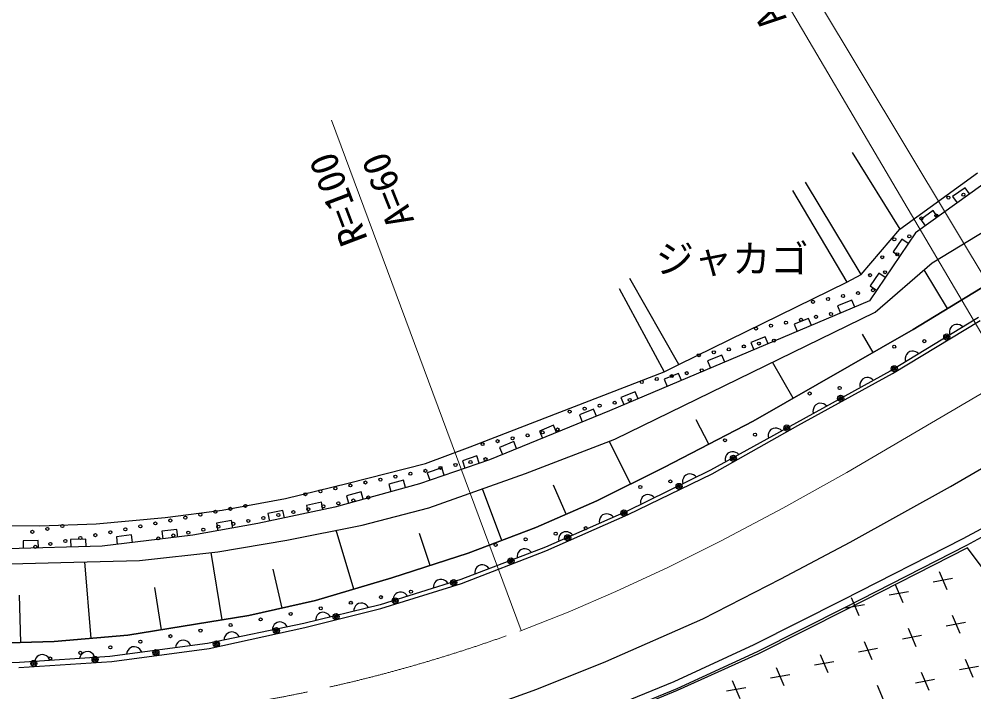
# Model space of a CAD drawing. Units: millimetres, scale not verified. Extents: x 40000 to 680000, y 20000 to 380000.
# Drawn here: x 264254 to 326690, y 273678 to 317691 of the extents above; entities that cross this region are included whole.
import ezdxf
from ezdxf.enums import TextEntityAlignment as Align

# ---------------------------------------------------------------- set-up
doc = ezdxf.new("R2010")
doc.units = ezdxf.units.MM
doc.header["$LTSCALE"] = 1000
doc.linetypes.add('CHAIN', pattern=[18.5, 12, -1.5, 3.5, -1.5])
for name, color, linetype, lineweight in [('S-BGD', 7, 'Continuous', 25), ('S-BMK', 2, 'CHAIN', 13), ('S-STR-HTXT', 7, 'Continuous', 13), ('S-STR-STRC', 7, 'Continuous', 25)]:
    doc.layers.add(name, color=color, linetype=linetype, lineweight=lineweight)
doc.styles.add('ＭＳ ゴシック', font='')
doc.styles.get('ＭＳ ゴシック').set_extended_font_data('MS Gothic')

msp = doc.modelspace()

# ---------------------------------------------------------------- linework, layer by layer
at = {"layer": 'S-BGD'}
for p, q in [((318729, 308960), (321836, 303950)), ((329124, 308211), (322868, 303712)), ((323963, 301750), (334159, 307935)), ((321836, 303950), (326921, 307638)), ((319315, 300980), (315671, 307033)), ((326110, 306659), (325298, 306075)), ((326402, 306253), (326110, 306659)), ((314824, 306468), (318370, 300486)), ((325298, 306075), (325590, 305670)), ((324025, 305160), (323213, 304576)), ((324316, 304754), (324025, 305160)), ((323213, 304576), (323505, 304170)), ((319315, 300980), (321836, 303950)), ((322868, 303712), (319852, 299258)), ((321980, 303293), (321420, 302465)), ((322394, 303013), (321980, 303293)), ((322711, 297380), (331757, 302912)), ((331757, 302912), (322711, 297380)), ((321420, 302465), (321834, 302185)), ((320236, 298517), (323963, 301750)), ((318370, 300486), (319315, 300980)), ((320472, 301066), (319912, 300238)), ((320886, 300786), (320472, 301066)), ((324972, 298763), (323429, 301286)), ((307389, 295103), (304192, 300732)), ((307389, 295103), (318370, 300486)), ((303486, 300074), (306444, 294609)), ((319912, 300238), (320326, 299958)), ((319852, 299258), (302851, 292063)), ((318701, 299314), (317780, 298924)), ((318895, 298854), (318701, 299314)), ((303202, 290216), (320236, 298517)), ((317780, 298924), (317975, 298464)), ((315867, 298115), (314947, 297725)), ((316062, 297654), (315867, 298115)), ((326980, 298167), (321219, 294658)), ((321374, 294516), (327091, 297979)), ((312257, 291393), (322711, 297380)), ((322711, 297380), (312257, 291393)), ((314947, 297725), (315141, 297265)), ((325117, 297407), (325084, 297269)), ((325084, 297269), (325084, 297153)), ((325171, 297510), (325117, 297407)), ((325253, 297607), (325171, 297510)), ((325389, 297690), (325253, 297607)), ((325513, 297718), (325389, 297690)), ((325629, 297719), (325513, 297718)), ((325767, 297685), (325629, 297719)), ((325870, 297631), (325767, 297685)), ((325966, 297550), (325870, 297631)), ((313034, 296915), (312113, 296526)), ((313229, 296455), (313034, 296915)), ((320097, 295883), (319408, 297087)), ((325084, 297153), (325113, 297030)), ((312113, 296526), (312308, 296065)), ((322632, 295964), (322509, 295936)), ((322749, 295965), (322632, 295964)), ((322886, 295931), (322749, 295965)), ((310200, 295716), (309280, 295326)), ((309280, 295326), (309474, 294866)), ((310395, 295256), (310200, 295716)), ((322237, 295653), (322203, 295515)), ((322203, 295515), (322204, 295399)), ((322204, 295399), (322232, 295275)), ((322291, 295756), (322237, 295653)), ((322373, 295852), (322291, 295756)), ((322509, 295936), (322373, 295852)), ((322990, 295877), (322886, 295931)), ((323086, 295795), (322990, 295877)), ((306444, 294609), (307389, 295103)), ((314870, 292890), (313521, 295245)), ((293753, 289707), (306444, 294609)), ((307367, 294517), (306446, 294127)), ((306446, 294127), (306641, 293667)), ((307562, 294056), (307367, 294517)), ((321219, 294658), (315098, 291285)), ((315166, 291111), (321374, 294516)), ((319416, 294144), (319330, 294051)), ((319556, 294221), (319416, 294144)), ((319681, 294244), (319556, 294221)), ((319797, 294240), (319681, 294244)), ((319933, 294201), (319797, 294240)), ((320034, 294142), (319933, 294201)), ((320127, 294056), (320034, 294142)), ((319232, 293815), (319228, 293698)), ((319228, 293698), (319251, 293574)), ((319272, 293950), (319232, 293815)), ((319330, 294051), (319272, 293950)), ((304533, 293318), (303613, 292928)), ((303613, 292928), (303808, 292468)), ((304728, 292857), (304533, 293318)), ((316212, 292264), (316172, 292128)), ((316270, 292365), (316212, 292264)), ((316356, 292457), (316270, 292365)), ((316496, 292535), (316356, 292457)), ((316620, 292558), (316496, 292535)), ((316737, 292553), (316620, 292558)), ((316873, 292514), (316737, 292553)), ((316973, 292455), (316873, 292514)), ((317066, 292370), (316973, 292455)), ((302851, 292063), (295021, 288870)), ((301820, 292182), (300894, 291805)), ((300894, 291805), (301083, 291342)), ((302009, 291720), (301820, 292182)), ((316172, 292128), (316168, 292011)), ((316168, 292011), (316191, 291887)), ((299210, 291118), (298284, 290741)), ((299399, 290655), (299210, 291118)), ((306451, 288380), (312257, 291393)), ((312257, 291393), (306451, 288380)), ((309354, 289886), (308527, 291480)), ((315098, 291285), (309473, 288182)), ((309564, 287936), (315166, 291111)), ((298284, 290741), (298473, 290278)), ((313236, 290509), (313231, 290392)), ((313231, 290392), (313254, 290268)), ((313275, 290644), (313236, 290509)), ((313333, 290745), (313275, 290644)), ((313419, 290838), (313333, 290745)), ((313559, 290916), (313419, 290838)), ((313684, 290938), (313559, 290916)), ((313800, 290934), (313684, 290938)), ((313936, 290895), (313800, 290934)), ((314037, 290836), (313936, 290895)), ((314130, 290751), (314037, 290836)), ((290828, 288628), (293753, 289707)), ((296600, 290054), (295674, 289676)), ((296788, 289591), (296600, 290054)), ((297365, 287968), (303202, 290216)), ((304246, 287278), (302846, 290079)), ((294184, 289112), (293238, 288787)), ((294346, 288639), (294184, 289112)), ((295674, 289676), (295863, 289214)), ((310462, 289093), (310423, 288957)), ((310521, 289194), (310462, 289093)), ((310606, 289286), (310521, 289194)), ((310747, 289364), (310606, 289286)), ((310871, 289387), (310747, 289364)), ((310987, 289382), (310871, 289387)), ((311123, 289343), (310987, 289382)), ((311224, 289285), (311123, 289343)), ((311317, 289199), (311224, 289285)), ((285768, 287324), (290828, 288628)), ((295020, 288870), (290430, 287296)), ((293238, 288787), (293400, 288315)), ((310423, 288957), (310419, 288840)), ((310419, 288840), (310442, 288716)), ((291889, 288325), (290943, 288001)), ((290943, 288001), (291105, 287528)), ((291037, 285720), (297365, 287968)), ((292051, 287852), (291889, 288325)), ((302041, 286176), (306451, 288380)), ((306451, 288380), (302041, 286176)), ((309473, 288182), (303983, 285483)), ((304078, 285281), (309564, 287936)), ((307843, 287849), (307753, 287760)), ((307987, 287919), (307843, 287849)), ((308112, 287936), (307987, 287919)), ((308228, 287926), (308112, 287936)), ((308362, 287881), (308228, 287926)), ((308460, 287818), (308362, 287881)), ((281673, 286335), (285768, 287324)), ((290430, 287296), (284895, 285768)), ((289395, 287529), (288432, 287263)), ((288432, 287263), (288565, 286781)), ((289528, 287047), (289395, 287529)), ((307644, 287528), (307635, 287412)), ((307635, 287412), (307652, 287287)), ((307690, 287662), (307644, 287528)), ((307753, 287760), (307690, 287662)), ((308549, 287728), (308460, 287818)), ((286628, 286765), (285664, 286499)), ((286761, 286283), (286628, 286765)), ((295830, 283590), (294555, 286970)), ((300038, 285299), (299206, 287198)), ((305367, 286587), (305242, 286570)), ((305483, 286577), (305367, 286587)), ((277532, 285571), (281673, 286335)), ((284019, 286092), (283042, 285882)), ((284124, 285603), (284019, 286092)), ((285664, 286499), (285797, 286017)), ((298035, 284422), (302041, 286176)), ((302041, 286176), (298035, 284422)), ((304899, 286179), (304889, 286063)), ((304889, 286063), (304907, 285937)), ((304945, 286313), (304899, 286179)), ((305008, 286411), (304945, 286313)), ((305098, 286499), (305008, 286411)), ((305242, 286570), (305098, 286499)), ((305617, 286532), (305483, 286577)), ((305715, 286468), (305617, 286532)), ((305804, 286378), (305715, 286468)), ((273797, 285077), (277532, 285571)), ((284895, 285768), (279855, 284689)), ((281499, 285552), (280522, 285343)), ((280522, 285343), (280626, 284854)), ((281604, 285064), (281499, 285552)), ((283042, 285882), (283146, 285394)), ((286677, 284596), (291037, 285720)), ((303982, 285483), (298672, 283145)), ((269298, 284673), (273797, 285077)), ((278143, 284888), (277159, 284710)), ((278232, 284396), (278143, 284888)), ((298707, 282915), (304078, 285281)), ((302200, 284939), (302186, 284823)), ((302186, 284823), (302197, 284697)), ((302251, 285070), (302200, 284939)), ((302319, 285166), (302251, 285070)), ((302412, 285251), (302319, 285166)), ((302559, 285315), (302412, 285251)), ((302685, 285327), (302559, 285315)), ((302800, 285312), (302685, 285327)), ((302932, 285261), (302800, 285312)), ((303027, 285194), (302932, 285261)), ((303112, 285100), (303027, 285194)), ((261423, 284585), (265608, 284539)), ((265608, 284539), (269298, 284673)), ((274576, 284302), (273584, 284182)), ((273584, 284182), (273644, 283686)), ((274636, 283806), (274576, 284302)), ((279855, 284689), (275625, 283925)), ((277159, 284710), (277248, 284219)), ((281755, 283613), (286677, 284596)), ((286132, 280397), (284986, 284258)), ((293625, 282758), (298035, 284422)), ((298035, 284422), (293625, 282758)), ((299904, 284146), (299757, 284081)), ((300030, 284158), (299904, 284146)), ((300145, 284143), (300030, 284158)), ((300277, 284092), (300145, 284143)), ((300372, 284024), (300277, 284092)), ((325991, 283706), (327165, 284351)), ((265511, 283587), (264512, 283559)), ((264512, 283559), (264526, 283059)), ((265525, 283088), (265511, 283587)), ((268617, 283676), (267618, 283648)), ((267618, 283648), (267632, 283148)), ((268632, 283177), (268617, 283676)), ((275625, 283926), (269685, 283207)), ((271606, 283943), (270614, 283823)), ((270614, 283823), (270674, 283327)), ((271666, 283447), (271606, 283943)), ((277255, 282840), (281755, 283613)), ((291127, 281949), (290447, 284050)), ((299545, 283769), (299531, 283654)), ((299531, 283654), (299542, 283528)), ((299596, 283901), (299545, 283769)), ((299664, 283996), (299596, 283901)), ((299757, 284081), (299664, 283996)), ((300457, 283931), (300372, 284024)), ((318120, 279694), (325991, 283706)), ((326232, 283268), (327429, 283926)), ((269685, 283207), (263472, 283029)), ((272123, 282279), (277255, 282840)), ((298672, 283145), (293134, 281031)), ((293192, 280780), (298707, 282915)), ((296965, 282900), (296893, 282808)), ((297063, 282980), (296965, 282900)), ((297212, 283037), (297063, 282980)), ((297339, 283043), (297212, 283037)), ((297454, 283022), (297339, 283043)), ((297583, 282964), (297454, 283022)), ((297674, 282892), (297583, 282964)), ((297754, 282795), (297674, 282892)), ((318347, 279249), (326232, 283268)), ((326270, 283095), (318393, 279095)), ((332743, 274420), (326270, 283095)), ((266990, 282140), (272123, 282279)), ((277524, 278384), (276810, 282792)), ((288630, 281139), (293625, 282758)), ((293625, 282758), (288630, 281139)), ((296835, 282679), (296815, 282564)), ((296815, 282564), (296820, 282438)), ((296893, 282808), (296835, 282679)), ((261154, 282000), (266990, 282140)), ((268962, 277180), (268542, 282182)), ((281452, 279161), (280876, 281702)), ((294066, 281622), (294046, 281508)), ((294124, 281751), (294066, 281622)), ((294196, 281843), (294124, 281751)), ((294294, 281923), (294196, 281843)), ((294443, 281980), (294294, 281923)), ((294570, 281986), (294443, 281980)), ((294684, 281965), (294570, 281986)), ((294813, 281908), (294684, 281965)), ((294905, 281836), (294813, 281908)), ((294985, 281738), (294905, 281836)), ((283635, 279656), (288630, 281139)), ((288630, 281139), (283635, 279656)), ((293134, 281031), (287868, 279368)), ((291615, 280992), (291512, 280917)), ((291767, 281040), (291615, 280992)), ((291893, 281038), (291767, 281040)), ((292007, 281011), (291893, 281038)), ((292132, 280946), (292007, 281011)), ((294046, 281508), (294051, 281381)), ((325294, 281088), (324034, 280862)), ((324415, 281565), (324913, 280385)), ((273574, 277741), (273123, 280510)), ((287908, 279135), (293192, 280780)), ((291343, 280591), (291341, 280465)), ((291370, 280705), (291343, 280591)), ((291435, 280830), (291370, 280705)), ((291512, 280917), (291435, 280830)), ((292220, 280868), (292132, 280946)), ((292294, 280766), (292220, 280868)), ((321540, 280712), (322037, 279532)), ((264372, 276911), (264277, 280009)), ((288710, 279759), (288708, 279633)), ((288737, 279873), (288710, 279759)), ((288802, 279998), (288737, 279873)), ((288880, 280086), (288802, 279998)), ((288982, 280160), (288880, 280086)), ((289134, 280208), (288982, 280160)), ((289261, 280206), (289134, 280208)), ((289374, 280179), (289261, 280206)), ((289500, 280114), (289374, 280179)), ((289587, 280036), (289500, 280114)), ((289661, 279934), (289587, 280036)), ((318665, 279859), (319162, 278680)), ((322419, 280235), (321159, 280009)), ((279270, 278667), (283635, 279656)), ((283635, 279656), (279270, 278667)), ((287868, 279368), (282873, 278154)), ((282942, 277895), (287908, 279135)), ((286179, 279184), (286144, 279072)), ((286253, 279304), (286179, 279184)), ((286336, 279386), (286253, 279304)), ((286443, 279453), (286336, 279386)), ((286598, 279491), (286443, 279453)), ((286724, 279481), (286598, 279491)), ((286836, 279446), (286724, 279481)), ((286956, 279372), (286836, 279446)), ((287038, 279289), (286956, 279372)), ((287105, 279182), (287038, 279289)), ((312321, 276777), (318120, 279694)), ((312538, 276326), (318347, 279249)), ((318393, 279095), (312604, 276179)), ((319544, 279383), (318284, 279156)), ((275779, 278101), (279270, 278667)), ((279270, 278667), (275779, 278101)), ((283682, 278577), (283647, 278465)), ((283755, 278697), (283682, 278577)), ((283838, 278779), (283755, 278697)), ((283945, 278847), (283838, 278779)), ((284101, 278884), (283945, 278847)), ((284227, 278874), (284101, 278884)), ((284338, 278839), (284227, 278874)), ((284459, 278766), (284338, 278839)), ((284541, 278683), (284459, 278766)), ((284608, 278575), (284541, 278683)), ((286144, 279072), (286134, 278946)), ((325268, 278690), (325765, 277510)), ((271369, 277382), (275779, 278101)), ((275779, 278101), (271369, 277382)), ((282873, 278154), (276573, 276851)), ((276676, 276511), (282942, 277895)), ((280824, 277853), (280809, 277727)), ((280862, 277963), (280824, 277853)), ((280940, 278081), (280862, 277963)), ((281026, 278160), (280940, 278081)), ((281135, 278223), (281026, 278160)), ((281292, 278256), (281135, 278223)), ((281417, 278241), (281292, 278256)), ((281527, 278202), (281417, 278241)), ((281645, 278125), (281527, 278202)), ((281724, 278039), (281645, 278125)), ((281788, 277929), (281724, 278039)), ((283647, 278465), (283636, 278339)), ((326147, 278213), (324887, 277987)), ((266554, 276978), (271369, 277382)), ((271369, 277382), (266554, 276978)), ((277712, 277311), (277674, 277201)), ((277790, 277429), (277712, 277311)), ((277876, 277508), (277790, 277429)), ((277985, 277571), (277876, 277508)), ((278142, 277604), (277985, 277571)), ((278267, 277589), (278142, 277604)), ((278377, 277551), (278267, 277589)), ((278495, 277473), (278377, 277551)), ((278574, 277387), (278495, 277473)), ((278638, 277278), (278574, 277387)), ((323272, 277360), (322012, 277134)), ((322393, 277837), (322890, 276657)), ((262189, 276844), (266554, 276978)), ((266554, 276978), (262189, 276844)), ((276573, 276851), (270183, 275997)), ((271646, 276616), (271532, 276561)), ((271805, 276637), (271646, 276616)), ((271929, 276614), (271805, 276637)), ((272036, 276567), (271929, 276614)), ((274504, 276695), (274480, 276571)), ((274550, 276802), (274504, 276695)), ((274636, 276915), (274550, 276802)), ((274727, 276987), (274636, 276915)), ((274841, 277043), (274727, 276987)), ((275000, 277064), (274841, 277043)), ((275124, 277040), (275000, 277064)), ((275231, 276994), (275124, 277040)), ((275343, 276908), (275231, 276994)), ((275416, 276817), (275343, 276908)), ((275471, 276704), (275416, 276817)), ((277674, 277201), (277659, 277075)), ((307082, 274365), (312321, 276777)), ((319518, 276984), (320015, 275804)), ((270183, 275997), (264289, 275594)), ((265441, 275993), (265348, 275887)), ((265537, 276060), (265441, 275993)), ((265654, 276108), (265537, 276060)), ((265813, 276119), (265654, 276108)), ((265936, 276087), (265813, 276119)), ((266040, 276034), (265936, 276087)), ((266146, 275942), (266040, 276034)), ((268243, 275985), (268211, 275862)), ((268296, 276089), (268243, 275985)), ((268389, 276195), (268296, 276089)), ((268484, 276262), (268389, 276195)), ((268601, 276310), (268484, 276262)), ((268761, 276321), (268601, 276310)), ((268883, 276289), (268761, 276321)), ((268987, 276236), (268883, 276289)), ((269094, 276143), (268987, 276236)), ((269160, 276048), (269094, 276143)), ((269208, 275931), (269160, 276048)), ((270325, 275675), (276676, 276511)), ((271309, 276269), (271285, 276145)), ((271355, 276376), (271309, 276269)), ((271441, 276488), (271355, 276376)), ((271532, 276561), (271441, 276488)), ((272148, 276482), (272036, 276567)), ((272221, 276390), (272148, 276482)), ((272276, 276277), (272221, 276390)), ((312604, 276179), (307278, 273773)), ((307282, 273907), (312538, 276326)), ((316643, 276131), (317140, 274952)), ((320396, 276507), (319136, 276281)), ((264289, 275594), (260689, 275550)), ((264233, 275272), (270325, 275675)), ((265295, 275783), (265264, 275661)), ((265348, 275887), (265295, 275783)), ((266213, 275846), (266146, 275942)), ((266261, 275729), (266213, 275846)), ((317521, 275654), (316261, 275428)), ((326121, 275814), (326618, 274635)), ((314646, 274802), (313386, 274575)), ((313767, 275278), (314265, 274099)), ((323246, 274962), (323743, 273782)), ((327000, 275338), (325740, 275111)), ((301870, 272230), (307082, 274365)), ((310892, 274426), (311389, 273246)), ((320371, 274109), (320868, 272929)), ((324124, 274485), (322864, 274259)), ((302051, 271764), (307282, 273907)), ((307278, 273773), (302101, 271633)), ((311771, 273949), (310511, 273723))]:
    msp.add_line(p, q, dxfattribs=at)
for centre, major_axis in [((325026, 306013), (0, 100)), ((326007, 306204), (0, 100)), ((323255, 304649), (0, 100)), ((324236, 304840), (0, 100)), ((322465, 303476), (0, 100)), ((321484, 303285), (0, 100)), ((320694, 302112), (0, 100)), ((321675, 302304), (0, 100)), ((319904, 300940), (0, 100)), ((320885, 301131), (0, 100)), ((319114, 299767), (0, 100)), ((320096, 299959), (0, 100)), ((316171, 299194), (0, 100)), ((317152, 299385), (0, 100)), ((318133, 299576), (0, 100)), ((317343, 298404), (0, 100)), ((314400, 297830), (0, 100)), ((315381, 298021), (0, 100)), ((316362, 298212), (0, 100)), ((312437, 297447), (0, 100)), ((313418, 297638), (0, 100)), ((313610, 296657), (0, 100)), ((323444, 296622), (0, 100)), ((324918, 296897), (0, 200)), ((324918, 296897), (0, 120)), ((324918, 296897), (0, 40)), ((309685, 295892), (0, 100)), ((310666, 296083), (0, 100)), ((311647, 296275), (0, 100)), ((312629, 296466), (0, 100)), ((321478, 296258), (0, 100)), ((308704, 295701), (0, 100)), ((308895, 294719), (0, 100)), ((321484, 294816), (0, 200)), ((321484, 294816), (0, 120)), ((321484, 294816), (0, 40)), ((305952, 294146), (0, 100)), ((306933, 294337), (0, 100)), ((307914, 294528), (0, 100)), ((304970, 293954), (0, 100)), ((317910, 293563), (0, 100)), ((304180, 292782), (0, 100)), ((315945, 293199), (0, 100)), ((317976, 292880), (0, 200)), ((317976, 292880), (0, 120)), ((317976, 292880), (0, 40)), ((301237, 292208), (0, 100)), ((302218, 292399), (0, 100)), ((303199, 292590), (0, 100)), ((300256, 292017), (0, 100)), ((314458, 290939), (0, 200)), ((314458, 290939), (0, 120)), ((314458, 290939), (0, 40)), ((296522, 290270), (0, 100)), ((297503, 290461), (0, 100)), ((298485, 290653), (0, 100)), ((299466, 290844), (0, 100)), ((312377, 290505), (0, 100)), ((294560, 289887), (0, 100)), ((295541, 290079), (0, 100)), ((310411, 290141), (0, 100)), ((310965, 288960), (0, 200)), ((292789, 288524), (0, 100)), ((293770, 288715), (0, 100)), ((294751, 288906), (0, 100)), ((310965, 288960), (0, 120)), ((310965, 288960), (0, 40)), ((288864, 287758), (0, 100)), ((289845, 287950), (0, 100)), ((290826, 288141), (0, 100)), ((291808, 288332), (0, 100)), ((285920, 287185), (0, 100)), ((286902, 287376), (0, 100)), ((287883, 287567), (0, 100)), ((306843, 287447), (0, 100)), ((307414, 287118), (0, 200)), ((307414, 287118), (0, 120)), ((282977, 286611), (0, 100)), ((283958, 286802), (0, 100)), ((284939, 286993), (0, 100)), ((304877, 287083), (0, 100)), ((307414, 287118), (0, 40)), ((285130, 286012), (0, 100)), ((286112, 286203), (0, 100)), ((287093, 286395), (0, 100)), ((276108, 285272), (0, 100)), ((277090, 285463), (0, 100)), ((278071, 285654), (0, 100)), ((279052, 285845), (0, 100)), ((281206, 285247), (0, 100)), ((282187, 285438), (0, 100)), ((283168, 285629), (0, 100)), ((284149, 285821), (0, 100)), ((303803, 285379), (0, 200)), ((303803, 285379), (0, 120)), ((303803, 285379), (0, 40)), ((273165, 284698), (0, 100)), ((274146, 284889), (0, 100)), ((275127, 285080), (0, 100)), ((278262, 284673), (0, 100)), ((279243, 284864), (0, 100)), ((280225, 285056), (0, 100)), ((265124, 284148), (0, 100)), ((266105, 284340), (0, 100)), ((267086, 284531), (0, 100)), ((270221, 284124), (0, 100)), ((271202, 284315), (0, 100)), ((272184, 284506), (0, 100)), ((275319, 284099), (0, 100)), ((276300, 284290), (0, 100)), ((277281, 284482), (0, 100)), ((299344, 284024), (0, 100)), ((301310, 284389), (0, 100)), ((267278, 283550), (0, 100)), ((268259, 283741), (0, 100)), ((269240, 283932), (0, 100)), ((273356, 283716), (0, 100)), ((274337, 283908), (0, 100)), ((297378, 283660), (0, 100)), ((300129, 283760), (0, 200)), ((300129, 283760), (0, 120)), ((300129, 283760), (0, 40)), ((265315, 283167), (0, 100)), ((266297, 283359), (0, 100)), ((295412, 283296), (0, 100)), ((296421, 282244), (0, 200)), ((296421, 282244), (0, 120)), ((296421, 282244), (0, 40)), ((292679, 280830), (0, 200)), ((292679, 280830), (0, 120)), ((292679, 280830), (0, 40)), ((287913, 279874), (0, 100)), ((288846, 279636), (0, 200)), ((288846, 279636), (0, 120)), ((289878, 280238), (0, 100)), ((283981, 279145), (0, 100)), ((285947, 279510), (0, 100)), ((288846, 279636), (0, 40)), ((280049, 278417), (0, 100)), ((282015, 278781), (0, 100)), ((284977, 278609), (0, 200)), ((284977, 278609), (0, 120)), ((284977, 278609), (0, 40)), ((278083, 278053), (0, 100)), ((281075, 277688), (0, 200)), ((274151, 277325), (0, 100)), ((276117, 277689), (0, 100)), ((281075, 277688), (0, 120)), ((281075, 277688), (0, 40)), ((270220, 276597), (0, 100)), ((272185, 276961), (0, 100)), ((277155, 276821), (0, 200)), ((277155, 276821), (0, 120)), ((277155, 276821), (0, 40)), ((268254, 276232), (0, 100)), ((269224, 275803), (0, 200)), ((273199, 276255), (0, 200)), ((273199, 276255), (0, 120)), ((273199, 276255), (0, 40)), ((265217, 275538), (0, 200)), ((265217, 275538), (0, 120)), ((265217, 275538), (0, 40)), ((266288, 275868), (0, 100)), ((269224, 275803), (0, 120)), ((269224, 275803), (0, 40))]:
    msp.add_ellipse(centre, major_axis=major_axis, ratio=0.99998, dxfattribs=at)
at = {"layer": 'S-BMK'}
msp.add_lwpolyline([(296993, 277651), (300155, 278898), (303277, 280241), (306722, 281843), (310122, 283537), (314185, 285690), (318375, 288029), (326825, 292986), (328884, 294217)], dxfattribs=at)
msp.add_ellipse((262528, 371503), major_axis=(-98586, -16569), ratio=0.99998, start_param=1.441667, end_param=1.757283, dxfattribs=at)
at = {"layer": 'S-STR-HTXT'}
for p, q in [((330674, 295258), (312671, 325268)), ((328884, 294217), (311056, 324529)), ((297088, 277700), (284678, 311079))]:
    msp.add_line(p, q, dxfattribs=at)
at = {"layer": 'S-STR-STRC'}
for p, q in [((325160, 287112), (329668, 289754)), ((318601, 283484), (325160, 287112)), ((314066, 281065), (318601, 283484)), ((308974, 278451), (314066, 281065)), ((302612, 275670), (308974, 278451)), ((298104, 273863), (302612, 275670)), ((293180, 272084), (298104, 273863))]:
    msp.add_line(p, q, dxfattribs=at)

# ---------------------------------------------------------------- texts
at = {"layer": 'S-STR-HTXT', "style": 'ＭＳ ゴシック'}
for s, rotation, p in [('A=60', 121.086, (314962, 318029)), ('R=100', 110.786, (287584, 303498)), ('A=60', 111.586, (290628, 304709)), ('ジャカゴ', 359.986, (305885, 300544))]:
    msp.add_text(s, height=1833, rotation=rotation, dxfattribs=at).set_placement(p, align=Align.BOTTOM_LEFT)

doc.saveas('drawing.dxf')
